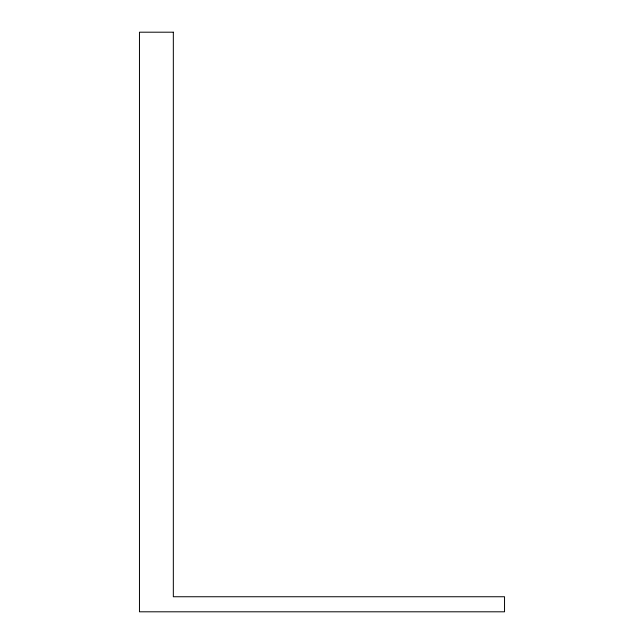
<?xml version="1.0" encoding="UTF-8"?>
<svg xmlns="http://www.w3.org/2000/svg" width="644" height="644" viewBox="0 0 644 644"><rect width="100%" height="100%" fill="white"/><g stroke="black" fill="none" stroke-linecap="round" stroke-linejoin="round"><path stroke-width="0.97" d="M173.333 32.2L139.466 32.2L139.466 611.8L504.534 611.8L504.534 596.746L173.333 596.746L173.333 32.2"/></g></svg>
